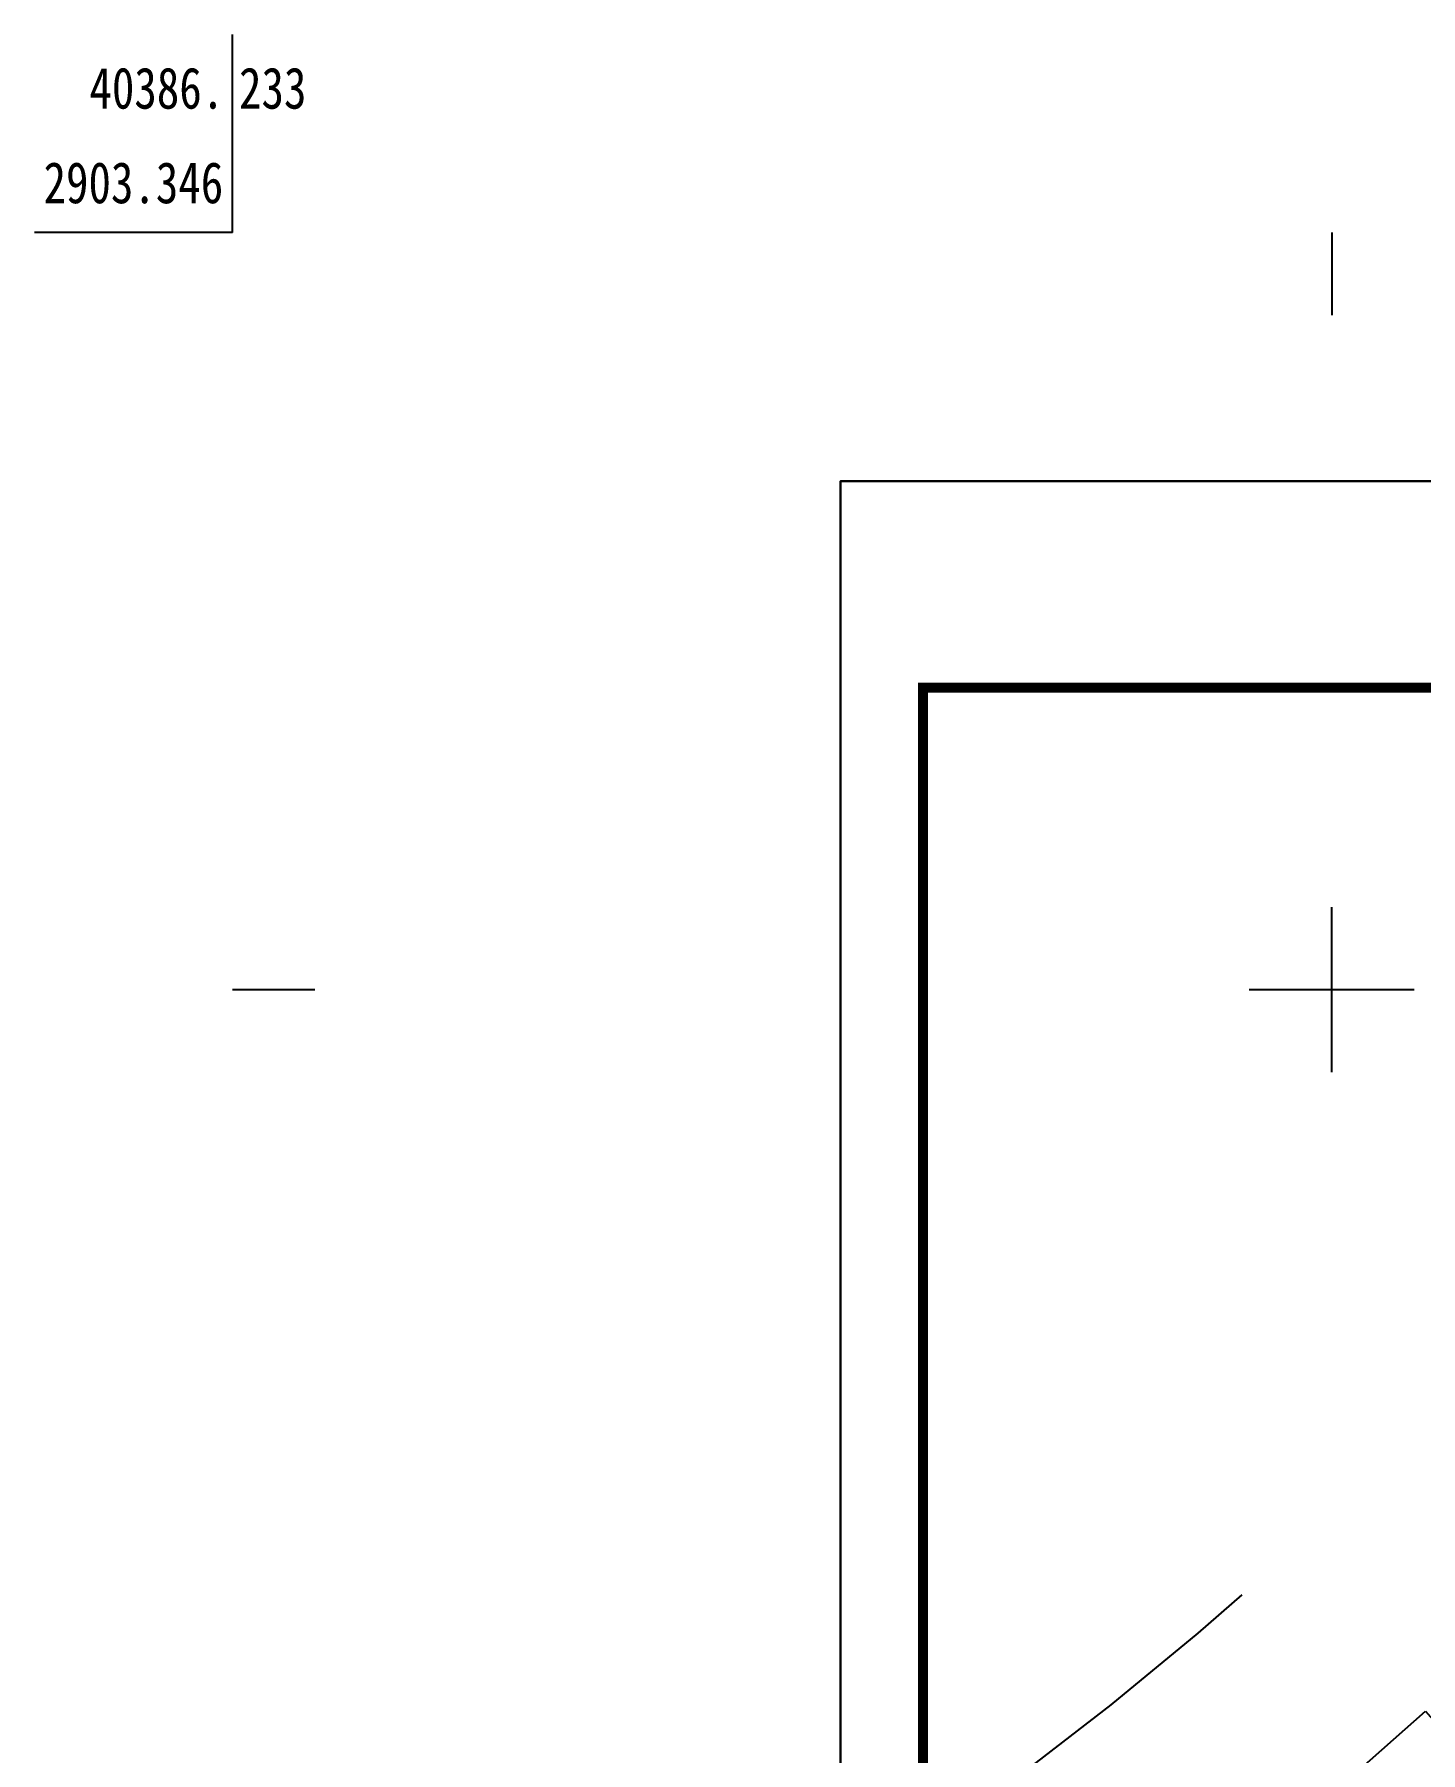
# Model space of a CAD drawing. Header units: metres. Extents: x 36500 to 80772748, y -35000 to 5806266.
# Drawn here: x 40386221.4 to 40386305.4, y 2903253.8 to 2903357.9 of the extents above; entities that cross this region are included whole.
import ezdxf
from ezdxf.enums import TextEntityAlignment as Align
from ezdxf.xclip import XClip

# ---------------------------------------------------------------- set-up
doc = ezdxf.new("R2010")
doc.units = ezdxf.units.M
doc.header["$LTSCALE"] = 10
doc.header["$XCLIPFRAME"] = 0
for name, color, linetype in [('dx', 252, 'Continuous'), ('PUB_TITLE', 4, 'Continuous'), ('TK', 7, 'Continuous'), ('图框', 3, 'Continuous'), ('批量导出图层', 1, 'Continuous')]:
    doc.layers.add(name, color=color, linetype=linetype)
doc.styles.add('HZ', font='')
doc.styles.get('HZ').set_extended_font_data('SimSun')

# ---------------------------------------------------------------- blocks, each defined once
blk = doc.blocks.new('图框A1')
at = {"layer": '图框'}
blk.add_lwpolyline([(0, 0), (84100, 0), (84100, 59400), (0, 59400)], close=True, dxfattribs=at)
at = {"layer": '图框', "const_width": 120}
blk.add_lwpolyline([(2500, 1000), (83100, 1000), (83100, 58400), (2500, 58400)], close=True, dxfattribs=at)
blk = doc.blocks.new('地形1')
at = {"layer": 'dx', "color": 252, "linetype": 'Continuous', "lineweight": -3, "flags": 128}
blk.add_lwpolyline([(40386294.56, 2903263.35), (40386291.9, 2903261.03), (40386286.62, 2903256.67), (40386280.05, 2903251.61)], dxfattribs=at)
blk.add_lwpolyline([(40386305.68, 2903256.29), (40386309.15, 2903252.36), (40386299.99, 2903244.25), (40386296.51, 2903248.17)], close=True, dxfattribs=at)

msp = doc.modelspace()

# ---------------------------------------------------------------- linework, layer by layer
at = {"layer": 'PUB_TITLE', "linetype": 'Continuous'}
for points in [[(40386270.239, 2902910.298), (40386567.239, 2902910.298), (40386567.239, 2903330.798), (40386270.239, 2903330.798)], [(40386270.239, 2903330.798), (40386270.239, 2902910.298), (40386567.239, 2902910.298), (40386567.239, 2903330.798)]]:
    msp.add_lwpolyline(points, close=True, dxfattribs=at)
at = {"layer": 'PUB_TITLE', "linetype": 'Continuous', "const_width": 0.5}
for points in [[(40386275.239, 2902915.298), (40386562.239, 2902915.298), (40386562.239, 2903318.298), (40386275.239, 2903318.298)], [(40386275.239, 2903318.298), (40386275.239, 2902915.298), (40386562.239, 2902915.298), (40386562.239, 2903318.298)]]:
    msp.add_lwpolyline(points, close=True, dxfattribs=at)
at = {"layer": 'TK', "linetype": 'Continuous'}
for p, q in [((40386233.412, 2903345.864), (40386233.412, 2903357.864)), ((40386233.412, 2903345.864), (40386221.412, 2903345.864)), ((40386300, 2903345.864), (40386300, 2903340.864)), ((40386300, 2903295), (40386300, 2903305)), ((40386300, 2903295), (40386300, 2903305)), ((40386300, 2903295), (40386300, 2903305)), ((40386233.412, 2903300), (40386238.412, 2903300)), ((40386295, 2903300), (40386305, 2903300)), ((40386295, 2903300), (40386305, 2903300)), ((40386295, 2903300), (40386305, 2903300))]:
    msp.add_line(p, q, dxfattribs=at)
at = {"layer": '批量导出图层'}
msp.add_lwpolyline([(40386270.239, 2903330.798), (40386567.239, 2903330.798), (40386567.239, 2902910.298), (40386270.239, 2902910.298)], close=True, dxfattribs=at)

# ---------------------------------------------------------------- block references
at = {"xscale": 0.005, "yscale": 0.005, "zscale": 0.005, "rotation": 270}
msp.add_blockref('图框A1', (40386270.239, 2903330.798), dxfattribs=at)
at = {"linetype": 'Continuous'}
ref = msp.add_blockref('地形1', (0, 0), dxfattribs=at)
XClip(ref).set_block_clipping_path([(40386275.2385554314, 2902950.2978603072), (40386562.2385554314, 2903318.2978603072)])

# ---------------------------------------------------------------- texts
at = {"layer": 'TK', "linetype": 'Continuous', "style": 'HZ', "width": 0.8}
msp.add_text('40386.', height=2.5, dxfattribs=at).set_placement((40386232.912, 2903354.614), align=Align.MIDDLE_RIGHT)
msp.add_text('233', height=2.5, dxfattribs=at).set_placement((40386233.812, 2903354.614), align=Align.MIDDLE_LEFT)
msp.add_text('2903.346', height=2.5, dxfattribs=at).set_placement((40386227.412, 2903348.864), align=Align.MIDDLE)

doc.saveas('drawing.dxf')
